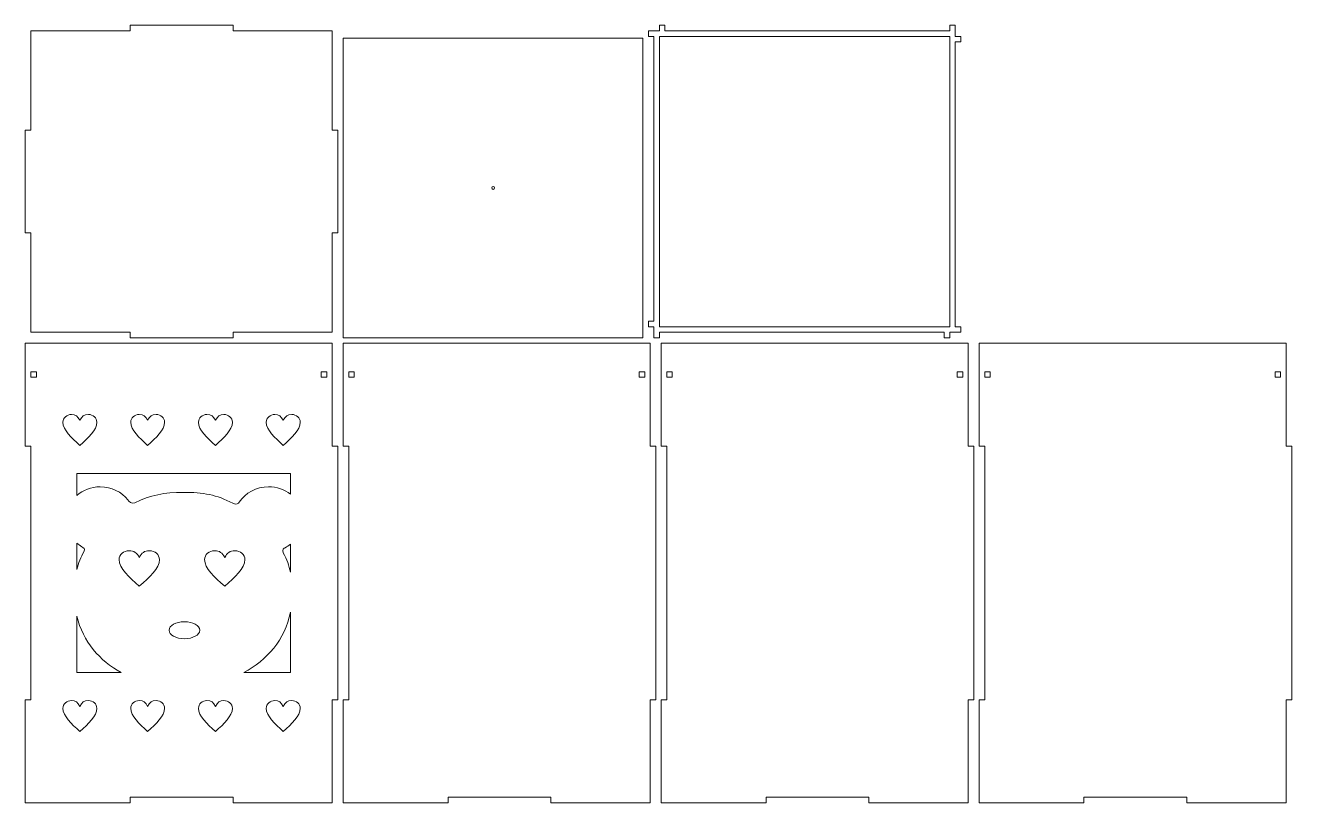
# Model space of a CAD drawing. Header units: millimetres. Extents: x -1476 to 1476, y -775 to 775.
# Drawn here: x -1476 to -787, y -775 to -352 of the extents above; entities that cross this region are included whole.
import ezdxf

# ---------------------------------------------------------------- set-up
doc = ezdxf.new("R2010")
doc.units = ezdxf.units.MM
doc.header["$MEASUREMENT"] = 0
doc.layers.add('Camada 1', color=7, linetype='Continuous')

msp = doc.modelspace()

# ---------------------------------------------------------------- linework, layer by layer
at = {"layer": 'Camada 1', "color": 250, "lineweight": 20}
for points, knots in [([(-1473.3945, -519.1066), (-1473.3945, -519.1066), (-1419.3946, -519.1066), (-1419.3946, -519.1066), (-1419.3946, -519.1066), (-1419.3946, -519.1066), (-1419.3946, -522.1065), (-1419.3946, -522.1065), (-1419.3946, -522.1065), (-1419.3946, -522.1065), (-1363.3946, -522.1065), (-1363.3946, -522.1065), (-1363.3946, -522.1065), (-1363.3946, -522.1065), (-1363.3946, -519.1066), (-1363.3946, -519.1066), (-1363.3946, -519.1066), (-1363.3946, -519.1066), (-1309.3946, -519.1066), (-1309.3946, -519.1066), (-1309.3946, -519.1066), (-1309.3946, -519.1066), (-1309.3946, -465.1066), (-1309.3946, -465.1066), (-1309.3946, -465.1066), (-1309.3946, -465.1066), (-1306.3947, -465.1066), (-1306.3947, -465.1066), (-1306.3947, -465.1066), (-1306.3947, -465.1066), (-1306.3947, -409.1066), (-1306.3947, -409.1066), (-1306.3947, -409.1066), (-1306.3947, -409.1066), (-1309.3946, -409.1066), (-1309.3946, -409.1066), (-1309.3946, -409.1066), (-1309.3946, -409.1066), (-1309.3945, -355.1067), (-1309.3945, -355.1067), (-1309.3945, -355.1067), (-1309.3945, -355.1067), (-1363.3946, -355.1067), (-1363.3946, -355.1067), (-1363.3946, -355.1067), (-1363.3946, -355.1067), (-1363.3946, -352.1067), (-1363.3946, -352.1067), (-1363.3946, -352.1067), (-1363.3946, -352.1067), (-1419.3946, -352.1067), (-1419.3946, -352.1067), (-1419.3946, -352.1067), (-1419.3946, -352.1067), (-1419.3946, -355.1067), (-1419.3946, -355.1067), (-1419.3946, -355.1067), (-1419.3946, -355.1067), (-1470.3945, -355.1067), (-1470.3945, -355.1067), (-1470.3945, -355.1067), (-1470.3945, -355.1067), (-1473.3945, -355.1067), (-1473.3945, -355.1067), (-1473.3945, -355.1067), (-1473.3945, -355.1067), (-1473.3945, -409.1066), (-1473.3945, -409.1066), (-1473.3945, -409.1066), (-1473.3945, -409.1066), (-1476.3945, -409.1066), (-1476.3945, -409.1066), (-1476.3945, -409.1066), (-1476.3945, -409.1066), (-1476.3945, -465.1066), (-1476.3945, -465.1066), (-1476.3945, -465.1066), (-1476.3945, -465.1066), (-1473.3945, -465.1066), (-1473.3945, -465.1066), (-1473.3945, -465.1066), (-1473.3945, -465.1066), (-1473.3945, -519.1066), (-1473.3945, -519.1066)], [0, 0, 0, 0, 0.04545455, 0.04545455, 0.04545455, 0.04545455, 0.09090909, 0.09090909, 0.09090909, 0.09090909, 0.13636364, 0.13636364, 0.13636364, 0.13636364, 0.18181818, 0.18181818, 0.18181818, 0.18181818, 0.22727273, 0.22727273, 0.22727273, 0.22727273, 0.27272727, 0.27272727, 0.27272727, 0.27272727, 0.31818182, 0.31818182, 0.31818182, 0.31818182, 0.36363636, 0.36363636, 0.36363636, 0.36363636, 0.40909091, 0.40909091, 0.40909091, 0.40909091, 0.45454545, 0.45454545, 0.45454545, 0.45454545, 0.5, 0.5, 0.5, 0.5, 0.54545455, 0.54545455, 0.54545455, 0.54545455, 0.59090909, 0.59090909, 0.59090909, 0.59090909, 0.63636364, 0.63636364, 0.63636364, 0.63636364, 0.68181818, 0.68181818, 0.68181818, 0.68181818, 0.72727273, 0.72727273, 0.72727273, 0.72727273, 0.77272727, 0.77272727, 0.77272727, 0.77272727, 0.81818182, 0.81818182, 0.81818182, 0.81818182, 0.86363636, 0.86363636, 0.86363636, 0.86363636, 0.90909091, 0.90909091, 0.90909091, 0.90909091, 1, 1, 1, 1]), ([(-967.3948, -519.1065), (-967.3948, -519.1065), (-967.3948, -516.1066), (-967.3948, -516.1066), (-967.3948, -516.1066), (-967.3948, -516.1066), (-970.3948, -516.1066), (-970.3948, -516.1066), (-970.3948, -516.1066), (-970.3948, -516.1066), (-970.3948, -361.1065), (-970.3948, -361.1065), (-970.3948, -361.1065), (-970.3948, -361.1065), (-967.3948, -361.1065), (-967.3948, -361.1065), (-967.3948, -361.1065), (-967.3948, -361.1065), (-967.3948, -358.1065), (-967.3948, -358.1065), (-967.3948, -358.1065), (-967.3948, -358.1065), (-970.3948, -358.1065), (-970.3948, -358.1065), (-970.3948, -358.1065), (-970.3948, -358.1065), (-970.3948, -352.1065), (-970.3948, -352.1065), (-970.3948, -352.1065), (-970.3948, -352.1065), (-973.3948, -352.1065), (-973.3948, -352.1065), (-973.3948, -352.1065), (-973.3948, -352.1065), (-973.3948, -355.1065), (-973.3948, -355.1065), (-973.3948, -355.1065), (-973.3948, -355.1065), (-1128.3948, -355.1065), (-1128.3948, -355.1065), (-1128.3948, -355.1065), (-1128.3948, -355.1065), (-1128.3948, -352.1065), (-1128.3948, -352.1065), (-1128.3948, -352.1065), (-1128.3948, -352.1065), (-1131.3948, -352.1065), (-1131.3948, -352.1065), (-1131.3948, -352.1065), (-1131.3948, -352.1065), (-1131.3948, -355.1065), (-1131.3948, -355.1065), (-1131.3948, -355.1065), (-1131.3948, -355.1065), (-1137.3948, -355.1065), (-1137.3948, -355.1065), (-1137.3948, -355.1065), (-1137.3948, -355.1065), (-1137.3948, -358.1065), (-1137.3948, -358.1065), (-1137.3948, -358.1065), (-1137.3948, -358.1065), (-1134.3948, -358.1065), (-1134.3948, -358.1065), (-1134.3948, -358.1065), (-1134.3948, -358.1065), (-1134.3948, -513.1065), (-1134.3948, -513.1065), (-1134.3948, -513.1065), (-1134.3948, -513.1065), (-1137.3948, -513.1065), (-1137.3948, -513.1065), (-1137.3948, -513.1065), (-1137.3948, -513.1065), (-1137.3948, -516.1065), (-1137.3948, -516.1065), (-1137.3948, -516.1065), (-1137.3948, -516.1065), (-1134.3948, -516.1065), (-1134.3948, -516.1065), (-1134.3948, -516.1065), (-1134.3948, -516.1065), (-1134.3948, -522.1065), (-1134.3948, -522.1065), (-1134.3948, -522.1065), (-1134.3948, -522.1065), (-1131.3948, -522.1065), (-1131.3948, -522.1065), (-1131.3948, -522.1065), (-1131.3948, -522.1065), (-1131.3948, -519.1065), (-1131.3948, -519.1065), (-1131.3948, -519.1065), (-1131.3948, -519.1065), (-976.3948, -519.1065), (-976.3948, -519.1065), (-976.3948, -519.1065), (-976.3948, -519.1065), (-976.3948, -522.1065), (-976.3948, -522.1065), (-976.3948, -522.1065), (-976.3948, -522.1065), (-973.3946, -522.1065), (-973.3946, -522.1065), (-973.3946, -522.1065), (-973.3946, -522.1065), (-973.3946, -519.1065), (-973.3946, -519.1065), (-973.3946, -519.1065), (-973.3946, -519.1065), (-967.3948, -519.1065), (-967.3948, -519.1065)], [0, 0, 0, 0, 0.03448276, 0.03448276, 0.03448276, 0.03448276, 0.06896552, 0.06896552, 0.06896552, 0.06896552, 0.10344828, 0.10344828, 0.10344828, 0.10344828, 0.13793103, 0.13793103, 0.13793103, 0.13793103, 0.17241379, 0.17241379, 0.17241379, 0.17241379, 0.20689655, 0.20689655, 0.20689655, 0.20689655, 0.24137931, 0.24137931, 0.24137931, 0.24137931, 0.27586207, 0.27586207, 0.27586207, 0.27586207, 0.31034483, 0.31034483, 0.31034483, 0.31034483, 0.34482759, 0.34482759, 0.34482759, 0.34482759, 0.37931034, 0.37931034, 0.37931034, 0.37931034, 0.4137931, 0.4137931, 0.4137931, 0.4137931, 0.44827586, 0.44827586, 0.44827586, 0.44827586, 0.48275862, 0.48275862, 0.48275862, 0.48275862, 0.51724138, 0.51724138, 0.51724138, 0.51724138, 0.55172414, 0.55172414, 0.55172414, 0.55172414, 0.5862069, 0.5862069, 0.5862069, 0.5862069, 0.62068966, 0.62068966, 0.62068966, 0.62068966, 0.65517241, 0.65517241, 0.65517241, 0.65517241, 0.68965517, 0.68965517, 0.68965517, 0.68965517, 0.72413793, 0.72413793, 0.72413793, 0.72413793, 0.75862069, 0.75862069, 0.75862069, 0.75862069, 0.79310345, 0.79310345, 0.79310345, 0.79310345, 0.82758621, 0.82758621, 0.82758621, 0.82758621, 0.86206897, 0.86206897, 0.86206897, 0.86206897, 0.89655172, 0.89655172, 0.89655172, 0.89655172, 0.93103448, 0.93103448, 0.93103448, 0.93103448, 1, 1, 1, 1]), ([(-973.3948, -516.1065), (-973.3948, -516.1065), (-1131.3948, -516.1065), (-1131.3948, -516.1065), (-1131.3948, -516.1065), (-1131.3948, -516.1065), (-1131.3948, -358.1065), (-1131.3948, -358.1065), (-1131.3948, -358.1065), (-1131.3948, -358.1065), (-973.3948, -358.1065), (-973.3948, -358.1065), (-973.3948, -358.1065), (-973.3948, -358.1065), (-973.3948, -516.1065), (-973.3948, -516.1065)], [0, 0, 0, 0, 0.2, 0.2, 0.2, 0.2, 0.4, 0.4, 0.4, 0.4, 0.6, 0.6, 0.6, 0.6, 1, 1, 1, 1]), ([(-1303.3947, -359.1066), (-1303.3947, -359.1066), (-1140.3948, -359.1066), (-1140.3948, -359.1066), (-1140.3948, -359.1066), (-1140.3948, -359.1066), (-1140.3948, -522.1065), (-1140.3948, -522.1065), (-1140.3948, -522.1065), (-1140.3948, -522.1065), (-1303.3947, -522.1065), (-1303.3947, -522.1065), (-1303.3947, -522.1065), (-1303.3947, -522.1065), (-1303.3947, -359.1066), (-1303.3947, -359.1066)], [0, 0, 0, 0, 0.2, 0.2, 0.2, 0.2, 0.4, 0.4, 0.4, 0.4, 0.6, 0.6, 0.6, 0.6, 1, 1, 1, 1]), ([(-1221.8947, -439.8566), (-1221.4805, -439.8566), (-1221.1447, -440.1924), (-1221.1447, -440.6066), (-1221.1447, -440.6066), (-1221.1447, -441.0208), (-1221.4805, -441.3566), (-1221.8947, -441.3566), (-1221.8947, -441.3566), (-1222.3089, -441.3566), (-1222.6447, -441.0208), (-1222.6447, -440.6066), (-1222.6447, -440.6066), (-1222.6447, -440.1924), (-1222.3089, -439.8566), (-1221.8947, -439.8566)], [0, 0, 0, 0, 0.2, 0.2, 0.2, 0.2, 0.4, 0.4, 0.4, 0.4, 0.6, 0.6, 0.6, 0.6, 1, 1, 1, 1]), ([(-1309.3945, -581.1065), (-1309.3945, -581.1065), (-1309.3945, -525.1065), (-1309.3945, -525.1065), (-1309.3945, -525.1065), (-1309.3945, -525.1065), (-1476.3945, -525.1065), (-1476.3945, -525.1065), (-1476.3945, -525.1065), (-1476.3945, -525.1065), (-1476.3945, -581.1065), (-1476.3945, -581.1065), (-1476.3945, -581.1065), (-1476.3945, -581.1065), (-1473.3945, -581.1065), (-1473.3945, -581.1065), (-1473.3945, -581.1065), (-1473.3945, -581.1065), (-1473.3945, -719.1065), (-1473.3945, -719.1065), (-1473.3945, -719.1065), (-1473.3945, -719.1065), (-1476.3945, -719.1065), (-1476.3945, -719.1065), (-1476.3945, -719.1065), (-1476.3945, -719.1065), (-1476.3945, -775.1065), (-1476.3945, -775.1065), (-1476.3945, -775.1065), (-1476.3945, -775.1065), (-1419.3946, -775.1065), (-1419.3946, -775.1065), (-1419.3946, -775.1065), (-1419.3946, -775.1065), (-1419.3946, -772.1065), (-1419.3946, -772.1065), (-1419.3946, -772.1065), (-1419.3946, -772.1065), (-1363.3946, -772.1065), (-1363.3946, -772.1065), (-1363.3946, -772.1065), (-1363.3946, -772.1065), (-1363.3946, -775.1065), (-1363.3946, -775.1065), (-1363.3946, -775.1065), (-1363.3946, -775.1065), (-1309.3945, -775.1065), (-1309.3945, -775.1065), (-1309.3945, -775.1065), (-1309.3945, -775.1065), (-1309.3945, -719.1065), (-1309.3945, -719.1065), (-1309.3945, -719.1065), (-1309.3945, -719.1065), (-1306.3945, -719.1065), (-1306.3945, -719.1065), (-1306.3945, -719.1065), (-1306.3945, -719.1065), (-1306.3945, -581.1065), (-1306.3945, -581.1065), (-1306.3945, -581.1065), (-1306.3945, -581.1065), (-1309.3945, -581.1065), (-1309.3945, -581.1065)], [0, 0, 0, 0, 0.05882353, 0.05882353, 0.05882353, 0.05882353, 0.11764706, 0.11764706, 0.11764706, 0.11764706, 0.17647059, 0.17647059, 0.17647059, 0.17647059, 0.23529412, 0.23529412, 0.23529412, 0.23529412, 0.29411765, 0.29411765, 0.29411765, 0.29411765, 0.35294118, 0.35294118, 0.35294118, 0.35294118, 0.41176471, 0.41176471, 0.41176471, 0.41176471, 0.47058824, 0.47058824, 0.47058824, 0.47058824, 0.52941176, 0.52941176, 0.52941176, 0.52941176, 0.58823529, 0.58823529, 0.58823529, 0.58823529, 0.64705882, 0.64705882, 0.64705882, 0.64705882, 0.70588235, 0.70588235, 0.70588235, 0.70588235, 0.76470588, 0.76470588, 0.76470588, 0.76470588, 0.82352941, 0.82352941, 0.82352941, 0.82352941, 0.88235294, 0.88235294, 0.88235294, 0.88235294, 1, 1, 1, 1]), ([(-1136.3945, -581.1065), (-1136.3945, -581.1065), (-1136.3945, -525.1065), (-1136.3945, -525.1065), (-1136.3945, -525.1065), (-1136.3945, -525.1065), (-1303.3945, -525.1065), (-1303.3945, -525.1065), (-1303.3945, -525.1065), (-1303.3945, -525.1065), (-1303.3945, -581.1065), (-1303.3945, -581.1065), (-1303.3945, -581.1065), (-1303.3945, -581.1065), (-1300.3945, -581.1065), (-1300.3945, -581.1065), (-1300.3945, -581.1065), (-1300.3945, -581.1065), (-1300.3945, -719.1065), (-1300.3945, -719.1065), (-1300.3945, -719.1065), (-1300.3945, -719.1065), (-1303.3945, -719.1065), (-1303.3945, -719.1065), (-1303.3945, -719.1065), (-1303.3945, -719.1065), (-1303.3945, -775.1065), (-1303.3945, -775.1065), (-1303.3945, -775.1065), (-1303.3945, -775.1065), (-1246.3946, -775.1065), (-1246.3946, -775.1065), (-1246.3946, -775.1065), (-1246.3946, -775.1065), (-1246.3946, -772.1065), (-1246.3946, -772.1065), (-1246.3946, -772.1065), (-1246.3946, -772.1065), (-1190.3946, -772.1065), (-1190.3946, -772.1065), (-1190.3946, -772.1065), (-1190.3946, -772.1065), (-1190.3946, -775.1065), (-1190.3946, -775.1065), (-1190.3946, -775.1065), (-1190.3946, -775.1065), (-1136.3945, -775.1065), (-1136.3945, -775.1065), (-1136.3945, -775.1065), (-1136.3945, -775.1065), (-1136.3945, -719.1065), (-1136.3945, -719.1065), (-1136.3945, -719.1065), (-1136.3945, -719.1065), (-1133.3945, -719.1065), (-1133.3945, -719.1065), (-1133.3945, -719.1065), (-1133.3945, -719.1065), (-1133.3945, -581.1065), (-1133.3945, -581.1065), (-1133.3945, -581.1065), (-1133.3945, -581.1065), (-1136.3945, -581.1065), (-1136.3945, -581.1065)], [0, 0, 0, 0, 0.05882353, 0.05882353, 0.05882353, 0.05882353, 0.11764706, 0.11764706, 0.11764706, 0.11764706, 0.17647059, 0.17647059, 0.17647059, 0.17647059, 0.23529412, 0.23529412, 0.23529412, 0.23529412, 0.29411765, 0.29411765, 0.29411765, 0.29411765, 0.35294118, 0.35294118, 0.35294118, 0.35294118, 0.41176471, 0.41176471, 0.41176471, 0.41176471, 0.47058824, 0.47058824, 0.47058824, 0.47058824, 0.52941176, 0.52941176, 0.52941176, 0.52941176, 0.58823529, 0.58823529, 0.58823529, 0.58823529, 0.64705882, 0.64705882, 0.64705882, 0.64705882, 0.70588235, 0.70588235, 0.70588235, 0.70588235, 0.76470588, 0.76470588, 0.76470588, 0.76470588, 0.82352941, 0.82352941, 0.82352941, 0.82352941, 0.88235294, 0.88235294, 0.88235294, 0.88235294, 1, 1, 1, 1]), ([(-963.3945, -581.1065), (-963.3945, -581.1065), (-963.3945, -525.1065), (-963.3945, -525.1065), (-963.3945, -525.1065), (-963.3945, -525.1065), (-1130.3945, -525.1065), (-1130.3945, -525.1065), (-1130.3945, -525.1065), (-1130.3945, -525.1065), (-1130.3945, -581.1065), (-1130.3945, -581.1065), (-1130.3945, -581.1065), (-1130.3945, -581.1065), (-1127.3945, -581.1065), (-1127.3945, -581.1065), (-1127.3945, -581.1065), (-1127.3945, -581.1065), (-1127.3945, -719.1065), (-1127.3945, -719.1065), (-1127.3945, -719.1065), (-1127.3945, -719.1065), (-1130.3945, -719.1065), (-1130.3945, -719.1065), (-1130.3945, -719.1065), (-1130.3945, -719.1065), (-1130.3945, -775.1065), (-1130.3945, -775.1065), (-1130.3945, -775.1065), (-1130.3945, -775.1065), (-1073.3946, -775.1065), (-1073.3946, -775.1065), (-1073.3946, -775.1065), (-1073.3946, -775.1065), (-1073.3946, -772.1065), (-1073.3946, -772.1065), (-1073.3946, -772.1065), (-1073.3946, -772.1065), (-1017.3946, -772.1065), (-1017.3946, -772.1065), (-1017.3946, -772.1065), (-1017.3946, -772.1065), (-1017.3946, -775.1065), (-1017.3946, -775.1065), (-1017.3946, -775.1065), (-1017.3946, -775.1065), (-963.3945, -775.1065), (-963.3945, -775.1065), (-963.3945, -775.1065), (-963.3945, -775.1065), (-963.3945, -719.1065), (-963.3945, -719.1065), (-963.3945, -719.1065), (-963.3945, -719.1065), (-960.3945, -719.1065), (-960.3945, -719.1065), (-960.3945, -719.1065), (-960.3945, -719.1065), (-960.3945, -581.1065), (-960.3945, -581.1065), (-960.3945, -581.1065), (-960.3945, -581.1065), (-963.3945, -581.1065), (-963.3945, -581.1065)], [0, 0, 0, 0, 0.05882353, 0.05882353, 0.05882353, 0.05882353, 0.11764706, 0.11764706, 0.11764706, 0.11764706, 0.17647059, 0.17647059, 0.17647059, 0.17647059, 0.23529412, 0.23529412, 0.23529412, 0.23529412, 0.29411765, 0.29411765, 0.29411765, 0.29411765, 0.35294118, 0.35294118, 0.35294118, 0.35294118, 0.41176471, 0.41176471, 0.41176471, 0.41176471, 0.47058824, 0.47058824, 0.47058824, 0.47058824, 0.52941176, 0.52941176, 0.52941176, 0.52941176, 0.58823529, 0.58823529, 0.58823529, 0.58823529, 0.64705882, 0.64705882, 0.64705882, 0.64705882, 0.70588235, 0.70588235, 0.70588235, 0.70588235, 0.76470588, 0.76470588, 0.76470588, 0.76470588, 0.82352941, 0.82352941, 0.82352941, 0.82352941, 0.88235294, 0.88235294, 0.88235294, 0.88235294, 1, 1, 1, 1]), ([(-790.3945, -581.1065), (-790.3945, -581.1065), (-790.3945, -525.1065), (-790.3945, -525.1065), (-790.3945, -525.1065), (-790.3945, -525.1065), (-957.3945, -525.1065), (-957.3945, -525.1065), (-957.3945, -525.1065), (-957.3945, -525.1065), (-957.3945, -581.1065), (-957.3945, -581.1065), (-957.3945, -581.1065), (-957.3945, -581.1065), (-954.3945, -581.1065), (-954.3945, -581.1065), (-954.3945, -581.1065), (-954.3945, -581.1065), (-954.3945, -719.1065), (-954.3945, -719.1065), (-954.3945, -719.1065), (-954.3945, -719.1065), (-957.3945, -719.1065), (-957.3945, -719.1065), (-957.3945, -719.1065), (-957.3945, -719.1065), (-957.3945, -775.1065), (-957.3945, -775.1065), (-957.3945, -775.1065), (-957.3945, -775.1065), (-900.3946, -775.1065), (-900.3946, -775.1065), (-900.3946, -775.1065), (-900.3946, -775.1065), (-900.3946, -772.1065), (-900.3946, -772.1065), (-900.3946, -772.1065), (-900.3946, -772.1065), (-844.3946, -772.1065), (-844.3946, -772.1065), (-844.3946, -772.1065), (-844.3946, -772.1065), (-844.3946, -775.1065), (-844.3946, -775.1065), (-844.3946, -775.1065), (-844.3946, -775.1065), (-790.3945, -775.1065), (-790.3945, -775.1065), (-790.3945, -775.1065), (-790.3945, -775.1065), (-790.3945, -719.1065), (-790.3945, -719.1065), (-790.3945, -719.1065), (-790.3945, -719.1065), (-787.3945, -719.1065), (-787.3945, -719.1065), (-787.3945, -719.1065), (-787.3945, -719.1065), (-787.3945, -581.1065), (-787.3945, -581.1065), (-787.3945, -581.1065), (-787.3945, -581.1065), (-790.3945, -581.1065), (-790.3945, -581.1065)], [0, 0, 0, 0, 0.05882353, 0.05882353, 0.05882353, 0.05882353, 0.11764706, 0.11764706, 0.11764706, 0.11764706, 0.17647059, 0.17647059, 0.17647059, 0.17647059, 0.23529412, 0.23529412, 0.23529412, 0.23529412, 0.29411765, 0.29411765, 0.29411765, 0.29411765, 0.35294118, 0.35294118, 0.35294118, 0.35294118, 0.41176471, 0.41176471, 0.41176471, 0.41176471, 0.47058824, 0.47058824, 0.47058824, 0.47058824, 0.52941176, 0.52941176, 0.52941176, 0.52941176, 0.58823529, 0.58823529, 0.58823529, 0.58823529, 0.64705882, 0.64705882, 0.64705882, 0.64705882, 0.70588235, 0.70588235, 0.70588235, 0.70588235, 0.76470588, 0.76470588, 0.76470588, 0.76470588, 0.82352941, 0.82352941, 0.82352941, 0.82352941, 0.88235294, 0.88235294, 0.88235294, 0.88235294, 1, 1, 1, 1]), ([(-1470.3945, -540.6036), (-1470.3945, -540.6036), (-1470.3945, -543.6036), (-1470.3945, -543.6036), (-1470.3945, -543.6036), (-1470.3945, -543.6036), (-1473.3945, -543.6036), (-1473.3945, -543.6036), (-1473.3945, -543.6036), (-1473.3945, -543.6036), (-1473.3945, -540.6036), (-1473.3945, -540.6036), (-1473.3945, -540.6036), (-1473.3945, -540.6036), (-1470.3945, -540.6036), (-1470.3945, -540.6036)], [0, 0, 0, 0, 0.2, 0.2, 0.2, 0.2, 0.4, 0.4, 0.4, 0.4, 0.6, 0.6, 0.6, 0.6, 1, 1, 1, 1]), ([(-1312.3945, -543.6036), (-1312.3945, -543.6036), (-1315.3945, -543.6036), (-1315.3945, -543.6036), (-1315.3945, -543.6036), (-1315.3945, -543.6036), (-1315.3945, -540.6036), (-1315.3945, -540.6036), (-1315.3945, -540.6036), (-1315.3945, -540.6036), (-1312.3945, -540.6036), (-1312.3945, -540.6036), (-1312.3945, -540.6036), (-1312.3945, -540.6036), (-1312.3945, -543.6036), (-1312.3945, -543.6036)], [0, 0, 0, 0, 0.2, 0.2, 0.2, 0.2, 0.4, 0.4, 0.4, 0.4, 0.6, 0.6, 0.6, 0.6, 1, 1, 1, 1]), ([(-1297.3945, -540.6036), (-1297.3945, -540.6036), (-1297.3945, -543.6036), (-1297.3945, -543.6036), (-1297.3945, -543.6036), (-1297.3945, -543.6036), (-1300.3945, -543.6036), (-1300.3945, -543.6036), (-1300.3945, -543.6036), (-1300.3945, -543.6036), (-1300.3945, -540.6036), (-1300.3945, -540.6036), (-1300.3945, -540.6036), (-1300.3945, -540.6036), (-1297.3945, -540.6036), (-1297.3945, -540.6036)], [0, 0, 0, 0, 0.2, 0.2, 0.2, 0.2, 0.4, 0.4, 0.4, 0.4, 0.6, 0.6, 0.6, 0.6, 1, 1, 1, 1]), ([(-1139.3945, -543.6036), (-1139.3945, -543.6036), (-1142.3945, -543.6036), (-1142.3945, -543.6036), (-1142.3945, -543.6036), (-1142.3945, -543.6036), (-1142.3945, -540.6036), (-1142.3945, -540.6036), (-1142.3945, -540.6036), (-1142.3945, -540.6036), (-1139.3945, -540.6036), (-1139.3945, -540.6036), (-1139.3945, -540.6036), (-1139.3945, -540.6036), (-1139.3945, -543.6036), (-1139.3945, -543.6036)], [0, 0, 0, 0, 0.2, 0.2, 0.2, 0.2, 0.4, 0.4, 0.4, 0.4, 0.6, 0.6, 0.6, 0.6, 1, 1, 1, 1]), ([(-1124.3945, -540.6036), (-1124.3945, -540.6036), (-1124.3945, -543.6036), (-1124.3945, -543.6036), (-1124.3945, -543.6036), (-1124.3945, -543.6036), (-1127.3945, -543.6036), (-1127.3945, -543.6036), (-1127.3945, -543.6036), (-1127.3945, -543.6036), (-1127.3945, -540.6036), (-1127.3945, -540.6036), (-1127.3945, -540.6036), (-1127.3945, -540.6036), (-1124.3945, -540.6036), (-1124.3945, -540.6036)], [0, 0, 0, 0, 0.2, 0.2, 0.2, 0.2, 0.4, 0.4, 0.4, 0.4, 0.6, 0.6, 0.6, 0.6, 1, 1, 1, 1]), ([(-966.3945, -543.6036), (-966.3945, -543.6036), (-969.3945, -543.6036), (-969.3945, -543.6036), (-969.3945, -543.6036), (-969.3945, -543.6036), (-969.3945, -540.6036), (-969.3945, -540.6036), (-969.3945, -540.6036), (-969.3945, -540.6036), (-966.3945, -540.6036), (-966.3945, -540.6036), (-966.3945, -540.6036), (-966.3945, -540.6036), (-966.3945, -543.6036), (-966.3945, -543.6036)], [0, 0, 0, 0, 0.2, 0.2, 0.2, 0.2, 0.4, 0.4, 0.4, 0.4, 0.6, 0.6, 0.6, 0.6, 1, 1, 1, 1]), ([(-951.3945, -540.6036), (-951.3945, -540.6036), (-951.3945, -543.6036), (-951.3945, -543.6036), (-951.3945, -543.6036), (-951.3945, -543.6036), (-954.3945, -543.6036), (-954.3945, -543.6036), (-954.3945, -543.6036), (-954.3945, -543.6036), (-954.3945, -540.6036), (-954.3945, -540.6036), (-954.3945, -540.6036), (-954.3945, -540.6036), (-951.3945, -540.6036), (-951.3945, -540.6036)], [0, 0, 0, 0, 0.2, 0.2, 0.2, 0.2, 0.4, 0.4, 0.4, 0.4, 0.6, 0.6, 0.6, 0.6, 1, 1, 1, 1]), ([(-793.3945, -543.6036), (-793.3945, -543.6036), (-796.3945, -543.6036), (-796.3945, -543.6036), (-796.3945, -543.6036), (-796.3945, -543.6036), (-796.3945, -540.6036), (-796.3945, -540.6036), (-796.3945, -540.6036), (-796.3945, -540.6036), (-793.3945, -540.6036), (-793.3945, -540.6036), (-793.3945, -540.6036), (-793.3945, -540.6036), (-793.3945, -543.6036), (-793.3945, -543.6036)], [0, 0, 0, 0, 0.2, 0.2, 0.2, 0.2, 0.4, 0.4, 0.4, 0.4, 0.6, 0.6, 0.6, 0.6, 1, 1, 1, 1]), ([(-1446.7147, -566.9956), (-1445.5623, -564.8809), (-1444.4098, -563.8239), (-1442.1044, -563.8239), (-1442.1044, -563.8239), (-1439.5597, -563.8239), (-1437.4946, -565.7186), (-1437.4946, -568.0528), (-1437.4946, -568.0528), (-1437.4946, -572.282), (-1442.1044, -576.5112), (-1446.7147, -580.7402), (-1446.7147, -580.7402), (-1451.3248, -576.5112), (-1455.9346, -572.282), (-1455.9346, -568.0528), (-1455.9346, -568.0528), (-1455.9346, -565.7186), (-1453.8695, -563.8239), (-1451.3248, -563.8239), (-1451.3248, -563.8239), (-1449.0196, -563.8239), (-1447.8672, -564.8809), (-1446.7147, -566.9956)], [0, 0, 0, 0, 0.14285714, 0.14285714, 0.14285714, 0.14285714, 0.28571429, 0.28571429, 0.28571429, 0.28571429, 0.42857143, 0.42857143, 0.42857143, 0.42857143, 0.57142857, 0.57142857, 0.57142857, 0.57142857, 0.71428571, 0.71428571, 0.71428571, 0.71428571, 1, 1, 1, 1]), ([(-1409.8346, -566.9956), (-1408.6821, -564.8809), (-1407.5296, -563.8239), (-1405.2243, -563.8239), (-1405.2243, -563.8239), (-1402.6796, -563.8239), (-1400.6144, -565.7186), (-1400.6144, -568.0528), (-1400.6144, -568.0528), (-1400.6144, -572.282), (-1405.2243, -576.5112), (-1409.8346, -580.7402), (-1409.8346, -580.7402), (-1414.4446, -576.5112), (-1419.0545, -572.282), (-1419.0545, -568.0528), (-1419.0545, -568.0528), (-1419.0545, -565.7186), (-1416.9893, -563.8239), (-1414.4446, -563.8239), (-1414.4446, -563.8239), (-1412.1395, -563.8239), (-1410.987, -564.8809), (-1409.8346, -566.9956)], [0, 0, 0, 0, 0.14285714, 0.14285714, 0.14285714, 0.14285714, 0.28571429, 0.28571429, 0.28571429, 0.28571429, 0.42857143, 0.42857143, 0.42857143, 0.42857143, 0.57142857, 0.57142857, 0.57142857, 0.57142857, 0.71428571, 0.71428571, 0.71428571, 0.71428571, 1, 1, 1, 1]), ([(-1372.9544, -566.9956), (-1371.802, -564.8809), (-1370.6495, -563.8239), (-1368.3441, -563.8239), (-1368.3441, -563.8239), (-1365.7994, -563.8239), (-1363.7343, -565.7186), (-1363.7343, -568.0528), (-1363.7343, -568.0528), (-1363.7343, -572.282), (-1368.3441, -576.5112), (-1372.9544, -580.7402), (-1372.9544, -580.7402), (-1377.5645, -576.5112), (-1382.1744, -572.282), (-1382.1744, -568.0528), (-1382.1744, -568.0528), (-1382.1744, -565.7186), (-1380.1092, -563.8239), (-1377.5645, -563.8239), (-1377.5645, -563.8239), (-1375.2594, -563.8239), (-1374.1069, -564.8809), (-1372.9544, -566.9956)], [0, 0, 0, 0, 0.14285714, 0.14285714, 0.14285714, 0.14285714, 0.28571429, 0.28571429, 0.28571429, 0.28571429, 0.42857143, 0.42857143, 0.42857143, 0.42857143, 0.57142857, 0.57142857, 0.57142857, 0.57142857, 0.71428571, 0.71428571, 0.71428571, 0.71428571, 1, 1, 1, 1]), ([(-1336.0743, -566.9956), (-1334.9218, -564.8809), (-1333.7694, -563.8239), (-1331.464, -563.8239), (-1331.464, -563.8239), (-1328.9193, -563.8239), (-1326.8541, -565.7186), (-1326.8541, -568.0528), (-1326.8541, -568.0528), (-1326.8541, -572.282), (-1331.464, -576.5112), (-1336.0743, -580.7402), (-1336.0743, -580.7402), (-1340.6844, -576.5112), (-1345.2942, -572.282), (-1345.2942, -568.0528), (-1345.2942, -568.0528), (-1345.2942, -565.7186), (-1343.229, -563.8239), (-1340.6844, -563.8239), (-1340.6844, -563.8239), (-1338.3792, -563.8239), (-1337.2267, -564.8809), (-1336.0743, -566.9956)], [0, 0, 0, 0, 0.14285714, 0.14285714, 0.14285714, 0.14285714, 0.28571429, 0.28571429, 0.28571429, 0.28571429, 0.42857143, 0.42857143, 0.42857143, 0.42857143, 0.57142857, 0.57142857, 0.57142857, 0.57142857, 0.71428571, 0.71428571, 0.71428571, 0.71428571, 1, 1, 1, 1]), ([(-1332.1153, -607.2597), (-1335.3611, -604.7435), (-1339.5219, -603.2321), (-1344.0579, -603.2321), (-1344.0579, -603.2321), (-1350.7747, -603.2321), (-1356.6636, -606.5445), (-1359.9837, -611.5278), (-1359.9837, -611.5278), (-1360.3878, -612.135), (-1361.4157, -613.2995), (-1363.5611, -612.1553), (-1363.5611, -612.1553), (-1372.2235, -607.5968), (-1379.759, -606.2527), (-1390.4432, -606.2527), (-1390.4432, -606.2527), (-1400.7383, -606.2525), (-1408.4092, -607.7054), (-1416.8509, -611.9623), (-1416.8509, -611.9623), (-1418.7954, -612.872), (-1419.9329, -611.1378), (-1420.5847, -610.3226), (-1420.5847, -610.3226), (-1424.0057, -606.0186), (-1429.4676, -603.2321), (-1435.6276, -603.2321), (-1435.6276, -603.2321), (-1440.5458, -603.2321), (-1445.0209, -605.0098), (-1448.3681, -607.9177), (-1448.3681, -607.9177), (-1448.3681, -607.9177), (-1448.3681, -596.0162), (-1448.3681, -596.0162), (-1448.3681, -596.0162), (-1448.3681, -596.0162), (-1332.1153, -596.0162), (-1332.1153, -596.0162), (-1332.1153, -596.0162), (-1332.1153, -596.0162), (-1332.1153, -607.2597), (-1332.1153, -607.2597)], [0, 0, 0, 0, 0.08333333, 0.08333333, 0.08333333, 0.08333333, 0.16666667, 0.16666667, 0.16666667, 0.16666667, 0.25, 0.25, 0.25, 0.25, 0.33333333, 0.33333333, 0.33333333, 0.33333333, 0.41666667, 0.41666667, 0.41666667, 0.41666667, 0.5, 0.5, 0.5, 0.5, 0.58333333, 0.58333333, 0.58333333, 0.58333333, 0.66666667, 0.66666667, 0.66666667, 0.66666667, 0.75, 0.75, 0.75, 0.75, 0.83333333, 0.83333333, 0.83333333, 0.83333333, 1, 1, 1, 1]), ([(-1448.3681, -633.8302), (-1447.5161, -634.5702), (-1446.5906, -635.2372), (-1445.6036, -635.8206), (-1445.6036, -635.8206), (-1444.993, -636.1836), (-1443.5435, -637.0901), (-1444.4018, -638.1762), (-1444.4018, -638.1762), (-1446.2111, -641.5572), (-1447.5026, -644.8421), (-1448.3681, -648.2584), (-1448.3681, -648.2584), (-1448.3681, -648.2584), (-1448.3681, -633.8302), (-1448.3681, -633.8302)], [0, 0, 0, 0, 0.2, 0.2, 0.2, 0.2, 0.4, 0.4, 0.4, 0.4, 0.6, 0.6, 0.6, 0.6, 1, 1, 1, 1]), ([(-1414.3892, -641.6134), (-1413.0179, -639.2064), (-1411.6461, -638.003), (-1408.9026, -638.003), (-1408.9026, -638.003), (-1405.8738, -638.003), (-1403.4159, -640.1596), (-1403.4159, -642.817), (-1403.4159, -642.817), (-1403.4159, -647.6309), (-1408.9026, -652.4446), (-1414.3892, -657.2585), (-1414.3892, -657.2585), (-1419.8761, -652.4446), (-1425.3622, -647.6309), (-1425.3622, -642.817), (-1425.3622, -642.817), (-1425.3622, -640.1596), (-1422.9046, -638.003), (-1419.8761, -638.003), (-1419.8761, -638.003), (-1417.1325, -638.003), (-1415.7605, -639.2064), (-1414.3892, -641.6134)], [0, 0, 0, 0, 0.14285714, 0.14285714, 0.14285714, 0.14285714, 0.28571429, 0.28571429, 0.28571429, 0.28571429, 0.42857143, 0.42857143, 0.42857143, 0.42857143, 0.57142857, 0.57142857, 0.57142857, 0.57142857, 0.71428571, 0.71428571, 0.71428571, 0.71428571, 1, 1, 1, 1]), ([(-1367.9019, -641.6134), (-1366.5303, -639.2064), (-1365.1588, -638.003), (-1362.415, -638.003), (-1362.415, -638.003), (-1359.3862, -638.003), (-1356.9286, -640.1596), (-1356.9286, -642.817), (-1356.9286, -642.817), (-1356.9286, -647.6309), (-1362.415, -652.4446), (-1367.9019, -657.2585), (-1367.9019, -657.2585), (-1373.3885, -652.4446), (-1378.8747, -647.6309), (-1378.8747, -642.817), (-1378.8747, -642.817), (-1378.8747, -640.1596), (-1376.417, -638.003), (-1373.3885, -638.003), (-1373.3885, -638.003), (-1370.645, -638.003), (-1369.2732, -639.2064), (-1367.9019, -641.6134)], [0, 0, 0, 0, 0.14285714, 0.14285714, 0.14285714, 0.14285714, 0.28571429, 0.28571429, 0.28571429, 0.28571429, 0.42857143, 0.42857143, 0.42857143, 0.42857143, 0.57142857, 0.57142857, 0.57142857, 0.57142857, 0.71428571, 0.71428571, 0.71428571, 0.71428571, 1, 1, 1, 1]), ([(-1332.1153, -649.7086), (-1332.8801, -646.1344), (-1334.1273, -642.7381), (-1336.0404, -639.086), (-1336.0404, -639.086), (-1336.9195, -637.2022), (-1335.6634, -636.6685), (-1335.0395, -636.3463), (-1335.0395, -636.3463), (-1334.0012, -635.8111), (-1333.0228, -635.1859), (-1332.1153, -634.4827), (-1332.1153, -634.4827), (-1332.1153, -634.4827), (-1332.1153, -649.7086), (-1332.1153, -649.7086)], [0, 0, 0, 0, 0.2, 0.2, 0.2, 0.2, 0.4, 0.4, 0.4, 0.4, 0.6, 0.6, 0.6, 0.6, 1, 1, 1, 1]), ([(-1448.3681, -673.5635), (-1444.9948, -687.6684), (-1435.9308, -697.8756), (-1424.2398, -704.2515), (-1424.2398, -704.2515), (-1424.2398, -704.2515), (-1448.3681, -704.2515), (-1448.3681, -704.2515), (-1448.3681, -704.2515), (-1448.3681, -704.2515), (-1448.3681, -673.5635), (-1448.3681, -673.5635)], [0, 0, 0, 0, 0.25, 0.25, 0.25, 0.25, 0.5, 0.5, 0.5, 0.5, 1, 1, 1, 1]), ([(-1357.5333, -704.2515), (-1344.8956, -697.5079), (-1335.1745, -686.5289), (-1332.1153, -671.4024), (-1332.1153, -671.4024), (-1332.1153, -671.4024), (-1332.1153, -704.2515), (-1332.1153, -704.2515), (-1332.1153, -704.2515), (-1332.1153, -704.2515), (-1357.5333, -704.2515), (-1357.5333, -704.2515)], [0, 0, 0, 0, 0.25, 0.25, 0.25, 0.25, 0.5, 0.5, 0.5, 0.5, 1, 1, 1, 1]), ([(-1398.1827, -681.3037), (-1398.1827, -678.754), (-1394.4489, -676.6904), (-1389.843, -676.6904), (-1389.843, -676.6904), (-1385.2365, -676.6904), (-1381.5028, -678.754), (-1381.5028, -681.3037), (-1381.5028, -681.3037), (-1381.5028, -683.8522), (-1385.2365, -685.9158), (-1389.843, -685.9158), (-1389.843, -685.9158), (-1394.4489, -685.9158), (-1398.1827, -683.8522), (-1398.1827, -681.3037)], [0, 0, 0, 0, 0.2, 0.2, 0.2, 0.2, 0.4, 0.4, 0.4, 0.4, 0.6, 0.6, 0.6, 0.6, 1, 1, 1, 1]), ([(-1446.7147, -722.685), (-1445.5623, -720.5767), (-1444.4098, -719.5226), (-1442.1044, -719.5226), (-1442.1044, -719.5226), (-1439.5597, -719.5226), (-1437.4946, -721.4116), (-1437.4946, -723.7393), (-1437.4946, -723.7393), (-1437.4946, -727.956), (-1442.1044, -732.1727), (-1446.7147, -736.3893), (-1446.7147, -736.3893), (-1451.3248, -732.1727), (-1455.9346, -727.956), (-1455.9346, -723.7393), (-1455.9346, -723.7393), (-1455.9346, -721.4116), (-1453.8695, -719.5226), (-1451.3248, -719.5226), (-1451.3248, -719.5226), (-1449.0196, -719.5226), (-1447.8672, -720.5767), (-1446.7147, -722.685)], [0, 0, 0, 0, 0.14285714, 0.14285714, 0.14285714, 0.14285714, 0.28571429, 0.28571429, 0.28571429, 0.28571429, 0.42857143, 0.42857143, 0.42857143, 0.42857143, 0.57142857, 0.57142857, 0.57142857, 0.57142857, 0.71428571, 0.71428571, 0.71428571, 0.71428571, 1, 1, 1, 1]), ([(-1409.8346, -722.685), (-1408.6821, -720.5767), (-1407.5296, -719.5226), (-1405.2243, -719.5226), (-1405.2243, -719.5226), (-1402.6796, -719.5226), (-1400.6144, -721.4116), (-1400.6144, -723.7393), (-1400.6144, -723.7393), (-1400.6144, -727.956), (-1405.2243, -732.1727), (-1409.8346, -736.3893), (-1409.8346, -736.3893), (-1414.4446, -732.1727), (-1419.0545, -727.956), (-1419.0545, -723.7393), (-1419.0545, -723.7393), (-1419.0545, -721.4116), (-1416.9893, -719.5226), (-1414.4446, -719.5226), (-1414.4446, -719.5226), (-1412.1395, -719.5226), (-1410.987, -720.5767), (-1409.8346, -722.685)], [0, 0, 0, 0, 0.14285714, 0.14285714, 0.14285714, 0.14285714, 0.28571429, 0.28571429, 0.28571429, 0.28571429, 0.42857143, 0.42857143, 0.42857143, 0.42857143, 0.57142857, 0.57142857, 0.57142857, 0.57142857, 0.71428571, 0.71428571, 0.71428571, 0.71428571, 1, 1, 1, 1]), ([(-1372.9544, -722.685), (-1371.802, -720.5767), (-1370.6495, -719.5226), (-1368.3441, -719.5226), (-1368.3441, -719.5226), (-1365.7994, -719.5226), (-1363.7343, -721.4116), (-1363.7343, -723.7393), (-1363.7343, -723.7393), (-1363.7343, -727.956), (-1368.3441, -732.1727), (-1372.9544, -736.3893), (-1372.9544, -736.3893), (-1377.5645, -732.1727), (-1382.1744, -727.956), (-1382.1744, -723.7393), (-1382.1744, -723.7393), (-1382.1744, -721.4116), (-1380.1092, -719.5226), (-1377.5645, -719.5226), (-1377.5645, -719.5226), (-1375.2594, -719.5226), (-1374.1069, -720.5767), (-1372.9544, -722.685)], [0, 0, 0, 0, 0.14285714, 0.14285714, 0.14285714, 0.14285714, 0.28571429, 0.28571429, 0.28571429, 0.28571429, 0.42857143, 0.42857143, 0.42857143, 0.42857143, 0.57142857, 0.57142857, 0.57142857, 0.57142857, 0.71428571, 0.71428571, 0.71428571, 0.71428571, 1, 1, 1, 1]), ([(-1336.0743, -722.685), (-1334.9218, -720.5767), (-1333.7694, -719.5226), (-1331.464, -719.5226), (-1331.464, -719.5226), (-1328.9193, -719.5226), (-1326.8541, -721.4116), (-1326.8541, -723.7393), (-1326.8541, -723.7393), (-1326.8541, -727.956), (-1331.464, -732.1727), (-1336.0743, -736.3893), (-1336.0743, -736.3893), (-1340.6844, -732.1727), (-1345.2942, -727.956), (-1345.2942, -723.7393), (-1345.2942, -723.7393), (-1345.2942, -721.4116), (-1343.229, -719.5226), (-1340.6844, -719.5226), (-1340.6844, -719.5226), (-1338.3792, -719.5226), (-1337.2267, -720.5767), (-1336.0743, -722.685)], [0, 0, 0, 0, 0.14285714, 0.14285714, 0.14285714, 0.14285714, 0.28571429, 0.28571429, 0.28571429, 0.28571429, 0.42857143, 0.42857143, 0.42857143, 0.42857143, 0.57142857, 0.57142857, 0.57142857, 0.57142857, 0.71428571, 0.71428571, 0.71428571, 0.71428571, 1, 1, 1, 1])]:
    msp.add_open_spline(points, degree=3, knots=knots, dxfattribs=at)

doc.saveas('drawing.dxf')
